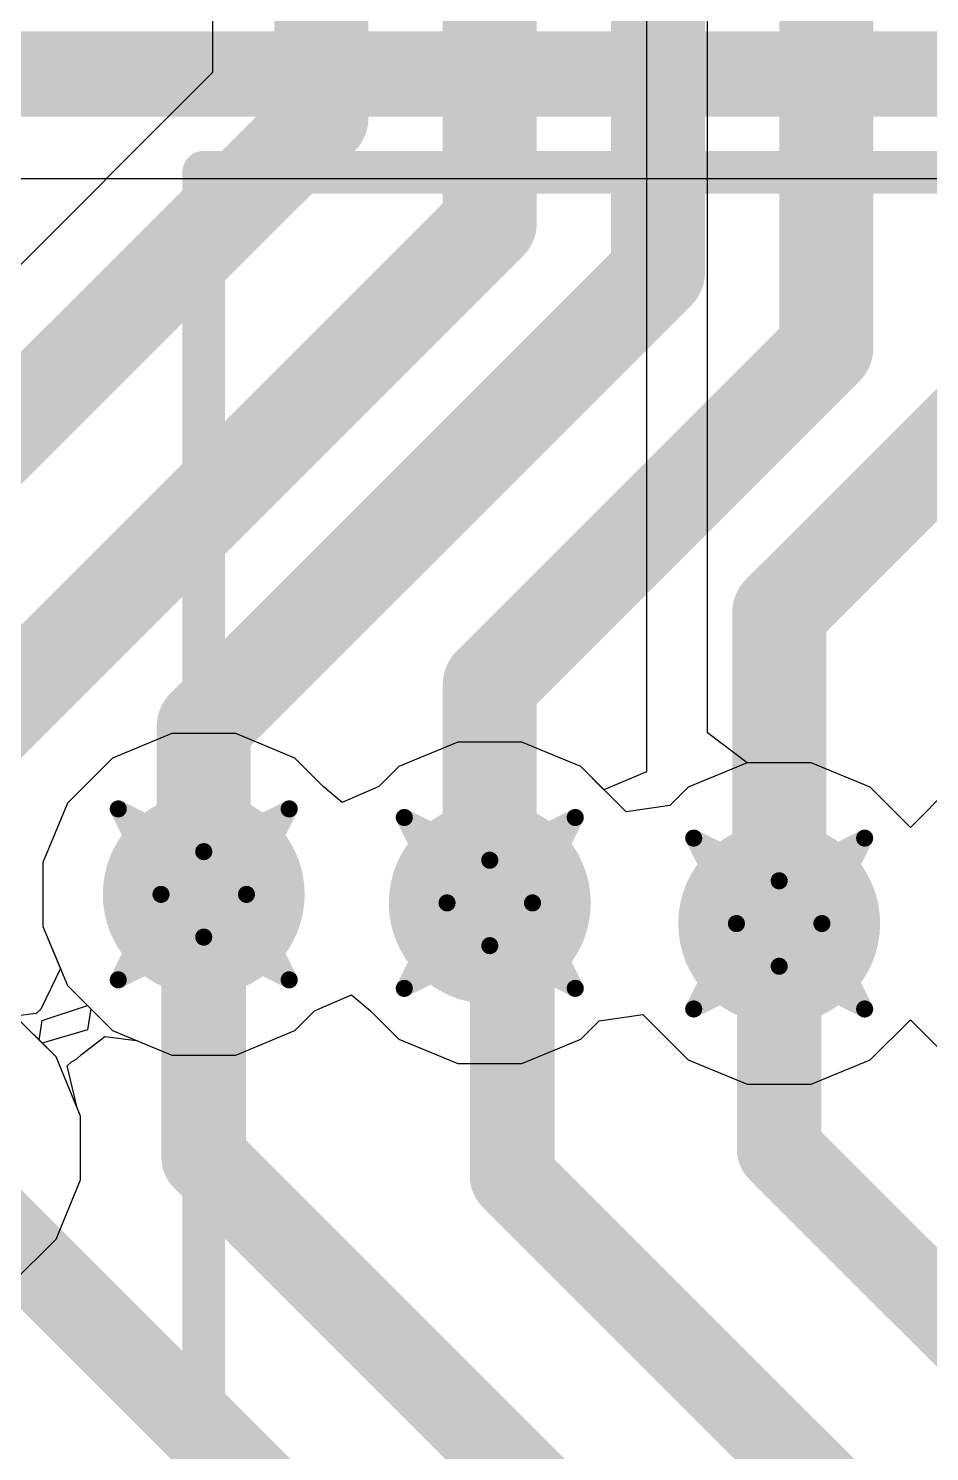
# Model space of a CAD drawing. Header units: inches. Extents: x -3 to 289, y -11 to 89.
# Drawn here: x 68.357 to 71.034, y 27.935 to 32.165 of the extents above; entities that cross this region are included whole.
import ezdxf

# ---------------------------------------------------------------- set-up
doc = ezdxf.new("R2010")
doc.units = ezdxf.units.IN
for name, color, linetype in [('Bottom Layer', 5, 'Continuous'), ('Drill Drawing', 1, 'Continuous'), ('Layer 1', 16, 'Continuous'), ('Layer 2', 76, 'Continuous'), ('Top Layer', 1, 'Continuous'), ('Top Overlay', 2, 'Continuous'), ('Via Holes', 16, 'Continuous')]:
    doc.layers.add(name, color=color, linetype=linetype)

# ---------------------------------------------------------------- blocks, each defined once
blk = doc.blocks.new('48_TSOP_I_9')
at = {"layer": 'Top Overlay'}
for points in [[(-8.35, -6.1, 0.127, 0.127, 0), (-8.35, 6.1, 0.127, 0.127, 0)], [(8.35, -6.1, 0.127, 0.127, 0), (-8.35, -6.1, 0.127, 0.127, 0)]]:
    blk.add_lwpolyline(points, format="xyseb", dxfattribs=at)
blk.add_lwpolyline([(-8.3818, -6.1, 0.0635, 0.0635, 1), (-8.3183, -6.1, 0.0635, 0.0635, 1)], format="xyseb", close=True, dxfattribs=at)
blk.add_lwpolyline([(-8.3818, -6.1, 0.0635, 0.0635, 1), (-8.3183, -6.1, 0.0635, 0.0635, 1)], format="xyseb", close=True, dxfattribs=at)

msp = doc.modelspace()

# ---------------------------------------------------------------- hatches: boundary and pattern name
at = {"layer": 'Bottom Layer'}
h = msp.add_hatch(color=5, dxfattribs=at)
edge = h.paths.add_edge_path()
edge.add_arc((68.8775, 29.5912), 0.3, 0, 360)
h = msp.add_hatch(color=5, dxfattribs=at)
edge = h.paths.add_edge_path()
edge.add_arc((69.7275, 29.5658), 0.3, 0, 360)
h = msp.add_hatch(color=5, dxfattribs=at)
edge = h.paths.add_edge_path()
edge.add_arc((70.5875, 29.5045), 0.3, 0, 360)
at = {"layer": 'Layer 1'}
h = msp.add_hatch(color=16, dxfattribs=at)
edge = h.paths.add_edge_path()
edge.add_arc((68.8775, 29.5912), 0.3, 0, 360)
h = msp.add_hatch(color=16, dxfattribs=at)
edge = h.paths.add_edge_path()
edge.add_arc((69.7275, 29.5658), 0.3, 0, 360)
h = msp.add_hatch(color=16, dxfattribs=at)
edge = h.paths.add_edge_path()
edge.add_arc((70.5875, 29.5045), 0.3, 0, 360)
at = {"layer": 'Layer 2'}
h = msp.add_hatch(color=76, dxfattribs=at)
edge = h.paths.add_edge_path()
edge.add_arc((68.8775, 29.5912), 0.3, 0, 360)
h = msp.add_hatch(color=76, dxfattribs=at)
edge = h.paths.add_edge_path()
edge.add_arc((69.7275, 29.5658), 0.3, 0, 360)
h = msp.add_hatch(color=76, dxfattribs=at)
edge = h.paths.add_edge_path()
edge.add_arc((70.5875, 29.5045), 0.3, 0, 360)
at = {"layer": 'Top Layer'}
h = msp.add_hatch(color=1, dxfattribs=at)
edge = h.paths.add_edge_path()
edge.add_arc((68.8775, 29.5912), 0.3, 0, 360)
h = msp.add_hatch(color=1, dxfattribs=at)
edge = h.paths.add_edge_path()
edge.add_arc((69.7275, 29.5658), 0.3, 0, 360)
h = msp.add_hatch(color=1, dxfattribs=at)
edge = h.paths.add_edge_path()
edge.add_arc((70.5875, 29.5045), 0.3, 0, 360)
at = {"layer": 'Via Holes'}
h = msp.add_hatch(color=7, dxfattribs=at)
edge = h.paths.add_edge_path()
edge.add_arc((68.8775, 29.5912), 0.15, 0, 360)
h = msp.add_hatch(color=7, dxfattribs=at)
edge = h.paths.add_edge_path()
edge.add_arc((69.7275, 29.5658), 0.15, 0, 360)
h = msp.add_hatch(color=7, dxfattribs=at)
edge = h.paths.add_edge_path()
edge.add_arc((70.5875, 29.5045), 0.15, 0, 360)

# ---------------------------------------------------------------- linework, layer by layer
at = {"layer": 'Bottom Layer'}
for p, q in [((67.0581, 31.7191), (83.6361, 31.7191)), ((68.7824, 30.069), (68.6068, 29.9963)), ((68.9725, 30.069), (68.7824, 30.069)), ((69.1481, 29.9963), (68.9725, 30.069)), ((69.6325, 30.0436), (69.4569, 29.9709)), ((69.8226, 30.0436), (69.6325, 30.0436)), ((69.9982, 29.9709), (69.8226, 30.0436)), ((68.6068, 29.9963), (68.4724, 29.8619)), ((69.2323, 29.9122), (69.1481, 29.9963)), ((69.4569, 29.9709), (69.3982, 29.9122)), ((70.1326, 29.8365), (69.9982, 29.9709)), ((70.4925, 29.9823), (70.3169, 29.9095)), ((70.6826, 29.9823), (70.4925, 29.9823)), ((70.8582, 29.9095), (70.6826, 29.9823)), ((69.2889, 29.8646), (69.2323, 29.9122)), ((69.3982, 29.9122), (69.2889, 29.8646)), ((70.3169, 29.9095), (70.2624, 29.855)), ((70.9775, 29.7902), (70.8582, 29.9095)), ((71.0968, 29.9095), (70.9775, 29.7902)), ((68.4724, 29.8619), (68.3997, 29.6863)), ((70.2624, 29.855), (70.1326, 29.8365)), ((68.3997, 29.6863), (68.3997, 29.4962)), ((68.3997, 29.4962), (68.4724, 29.3206)), ((68.4724, 29.3206), (68.6068, 29.1862)), ((69.2068, 29.2449), (69.3161, 29.2924)), ((69.3161, 29.2924), (69.3728, 29.2449)), ((68.4385, 29.1079), (68.3041, 29.2423)), ((69.1481, 29.1862), (69.2068, 29.2449)), ((69.3728, 29.2449), (69.4569, 29.1607)), ((70.0527, 29.2153), (70.1825, 29.2338)), ((70.1825, 29.2338), (70.3169, 29.0994)), ((69.9982, 29.1607), (70.0527, 29.2153)), ((70.8582, 29.0994), (70.9775, 29.2187)), ((70.9775, 29.2187), (71.0968, 29.0994)), ((68.6068, 29.1862), (68.7824, 29.1134)), ((68.9725, 29.1134), (69.1481, 29.1862)), ((69.4569, 29.1607), (69.6325, 29.088)), ((69.8226, 29.088), (69.9982, 29.1607)), ((68.5112, 28.9323), (68.4385, 29.1079)), ((68.7824, 29.1134), (68.9725, 29.1134)), ((69.6325, 29.088), (69.8226, 29.088)), ((70.3169, 29.0994), (70.4925, 29.0267)), ((70.6826, 29.0267), (70.8582, 29.0994)), ((70.4925, 29.0267), (70.6826, 29.0267)), ((68.5112, 28.7422), (68.5112, 28.9323)), ((68.4385, 28.5666), (68.5112, 28.7422)), ((68.3041, 28.4322), (68.4385, 28.5666))]:
    msp.add_line(p, q, dxfattribs=at)
msp.add_lwpolyline([(65.4948, 32.0299, 0.254, 0.254, 0), (85.2854, 32.0299, 0.254, 0.254, 0)], format="xyseb", dxfattribs=at)
at = {"layer": 'Drill Drawing'}
for points in [[(68.6235, 29.8452, 0.0508, 0.0508, 0), (68.8775, 29.7182, 0.0508, 0.0508, 0)], [(68.6235, 29.8452, 0.0508, 0.0508, 0), (68.7505, 29.5912, 0.0508, 0.0508, 0)], [(68.8775, 29.7182, 0.0508, 0.0508, 0), (69.1315, 29.8452, 0.0508, 0.0508, 0)], [(69.0045, 29.5912, 0.0508, 0.0508, 0), (69.1315, 29.8452, 0.0508, 0.0508, 0)], [(69.4735, 29.8198, 0.0508, 0.0508, 0), (69.7275, 29.6928, 0.0508, 0.0508, 0)], [(69.4735, 29.8198, 0.0508, 0.0508, 0), (69.6005, 29.5658, 0.0508, 0.0508, 0)], [(69.7275, 29.6928, 0.0508, 0.0508, 0), (69.9815, 29.8198, 0.0508, 0.0508, 0)], [(69.8545, 29.5658, 0.0508, 0.0508, 0), (69.9815, 29.8198, 0.0508, 0.0508, 0)], [(70.3335, 29.7585, 0.0508, 0.0508, 0), (70.5875, 29.6315, 0.0508, 0.0508, 0)], [(70.3335, 29.7585, 0.0508, 0.0508, 0), (70.4605, 29.5045, 0.0508, 0.0508, 0)], [(70.5875, 29.6315, 0.0508, 0.0508, 0), (70.8415, 29.7585, 0.0508, 0.0508, 0)], [(70.7145, 29.5045, 0.0508, 0.0508, 0), (70.8415, 29.7585, 0.0508, 0.0508, 0)], [(68.6235, 29.3372, 0.0508, 0.0508, 0), (68.7505, 29.5912, 0.0508, 0.0508, 0)], [(69.0045, 29.5912, 0.0508, 0.0508, 0), (69.1315, 29.3372, 0.0508, 0.0508, 0)], [(69.4735, 29.3118, 0.0508, 0.0508, 0), (69.6005, 29.5658, 0.0508, 0.0508, 0)], [(69.8545, 29.5658, 0.0508, 0.0508, 0), (69.9815, 29.3118, 0.0508, 0.0508, 0)], [(70.3335, 29.2505, 0.0508, 0.0508, 0), (70.4605, 29.5045, 0.0508, 0.0508, 0)], [(70.7145, 29.5045, 0.0508, 0.0508, 0), (70.8415, 29.2505, 0.0508, 0.0508, 0)], [(68.6235, 29.3372, 0.0508, 0.0508, 0), (68.8775, 29.4642, 0.0508, 0.0508, 0)], [(68.8775, 29.4642, 0.0508, 0.0508, 0), (69.1315, 29.3372, 0.0508, 0.0508, 0)], [(69.4735, 29.3118, 0.0508, 0.0508, 0), (69.7275, 29.4388, 0.0508, 0.0508, 0)], [(69.7275, 29.4388, 0.0508, 0.0508, 0), (69.9815, 29.3118, 0.0508, 0.0508, 0)], [(70.3335, 29.2505, 0.0508, 0.0508, 0), (70.5875, 29.3775, 0.0508, 0.0508, 0)], [(70.5875, 29.3775, 0.0508, 0.0508, 0), (70.8415, 29.2505, 0.0508, 0.0508, 0)]]:
    msp.add_lwpolyline(points, format="xyseb", dxfattribs=at)
for points in [[(68.6108, 29.8452, 0.0254, 0.0254, 1), (68.6362, 29.8452, 0.0254, 0.0254, 1)], [(68.6108, 29.8452, 0.0254, 0.0254, 1), (68.6362, 29.8452, 0.0254, 0.0254, 1)], [(69.1188, 29.8452, 0.0254, 0.0254, 1), (69.1442, 29.8452, 0.0254, 0.0254, 1)], [(69.1188, 29.8452, 0.0254, 0.0254, 1), (69.1442, 29.8452, 0.0254, 0.0254, 1)], [(69.4608, 29.8198, 0.0254, 0.0254, 1), (69.4862, 29.8198, 0.0254, 0.0254, 1)], [(69.4608, 29.8198, 0.0254, 0.0254, 1), (69.4862, 29.8198, 0.0254, 0.0254, 1)], [(69.9688, 29.8198, 0.0254, 0.0254, 1), (69.9942, 29.8198, 0.0254, 0.0254, 1)], [(69.9688, 29.8198, 0.0254, 0.0254, 1), (69.9942, 29.8198, 0.0254, 0.0254, 1)], [(70.3208, 29.7585, 0.0254, 0.0254, 1), (70.3462, 29.7585, 0.0254, 0.0254, 1)], [(70.3208, 29.7585, 0.0254, 0.0254, 1), (70.3462, 29.7585, 0.0254, 0.0254, 1)], [(70.8288, 29.7585, 0.0254, 0.0254, 1), (70.8542, 29.7585, 0.0254, 0.0254, 1)], [(70.8288, 29.7585, 0.0254, 0.0254, 1), (70.8542, 29.7585, 0.0254, 0.0254, 1)], [(68.8648, 29.7182, 0.0254, 0.0254, 1), (68.8902, 29.7182, 0.0254, 0.0254, 1)], [(68.8648, 29.7182, 0.0254, 0.0254, 1), (68.8902, 29.7182, 0.0254, 0.0254, 1)], [(69.7148, 29.6928, 0.0254, 0.0254, 1), (69.7402, 29.6928, 0.0254, 0.0254, 1)], [(69.7148, 29.6928, 0.0254, 0.0254, 1), (69.7402, 29.6928, 0.0254, 0.0254, 1)], [(70.5748, 29.6315, 0.0254, 0.0254, 1), (70.6002, 29.6315, 0.0254, 0.0254, 1)], [(70.5748, 29.6315, 0.0254, 0.0254, 1), (70.6002, 29.6315, 0.0254, 0.0254, 1)], [(68.7378, 29.5912, 0.0254, 0.0254, 1), (68.7632, 29.5912, 0.0254, 0.0254, 1)], [(68.7378, 29.5912, 0.0254, 0.0254, 1), (68.7632, 29.5912, 0.0254, 0.0254, 1)], [(68.9918, 29.5912, 0.0254, 0.0254, 1), (69.0172, 29.5912, 0.0254, 0.0254, 1)], [(68.9918, 29.5912, 0.0254, 0.0254, 1), (69.0172, 29.5912, 0.0254, 0.0254, 1)], [(69.5878, 29.5658, 0.0254, 0.0254, 1), (69.6132, 29.5658, 0.0254, 0.0254, 1)], [(69.5878, 29.5658, 0.0254, 0.0254, 1), (69.6132, 29.5658, 0.0254, 0.0254, 1)], [(69.8418, 29.5658, 0.0254, 0.0254, 1), (69.8672, 29.5658, 0.0254, 0.0254, 1)], [(69.8418, 29.5658, 0.0254, 0.0254, 1), (69.8672, 29.5658, 0.0254, 0.0254, 1)], [(70.4478, 29.5045, 0.0254, 0.0254, 1), (70.4732, 29.5045, 0.0254, 0.0254, 1)], [(70.4478, 29.5045, 0.0254, 0.0254, 1), (70.4732, 29.5045, 0.0254, 0.0254, 1)], [(70.7018, 29.5045, 0.0254, 0.0254, 1), (70.7272, 29.5045, 0.0254, 0.0254, 1)], [(70.7018, 29.5045, 0.0254, 0.0254, 1), (70.7272, 29.5045, 0.0254, 0.0254, 1)], [(68.8648, 29.4642, 0.0254, 0.0254, 1), (68.8902, 29.4642, 0.0254, 0.0254, 1)], [(68.8648, 29.4642, 0.0254, 0.0254, 1), (68.8902, 29.4642, 0.0254, 0.0254, 1)], [(69.7148, 29.4388, 0.0254, 0.0254, 1), (69.7402, 29.4388, 0.0254, 0.0254, 1)], [(69.7148, 29.4388, 0.0254, 0.0254, 1), (69.7402, 29.4388, 0.0254, 0.0254, 1)], [(70.5748, 29.3775, 0.0254, 0.0254, 1), (70.6002, 29.3775, 0.0254, 0.0254, 1)], [(70.5748, 29.3775, 0.0254, 0.0254, 1), (70.6002, 29.3775, 0.0254, 0.0254, 1)], [(68.6108, 29.3372, 0.0254, 0.0254, 1), (68.6362, 29.3372, 0.0254, 0.0254, 1)], [(68.6108, 29.3372, 0.0254, 0.0254, 1), (68.6362, 29.3372, 0.0254, 0.0254, 1)], [(69.1188, 29.3372, 0.0254, 0.0254, 1), (69.1442, 29.3372, 0.0254, 0.0254, 1)], [(69.1188, 29.3372, 0.0254, 0.0254, 1), (69.1442, 29.3372, 0.0254, 0.0254, 1)], [(69.4608, 29.3118, 0.0254, 0.0254, 1), (69.4862, 29.3118, 0.0254, 0.0254, 1)], [(69.4608, 29.3118, 0.0254, 0.0254, 1), (69.4862, 29.3118, 0.0254, 0.0254, 1)], [(69.9688, 29.3118, 0.0254, 0.0254, 1), (69.9942, 29.3118, 0.0254, 0.0254, 1)], [(69.9688, 29.3118, 0.0254, 0.0254, 1), (69.9942, 29.3118, 0.0254, 0.0254, 1)], [(70.3208, 29.2505, 0.0254, 0.0254, 1), (70.3462, 29.2505, 0.0254, 0.0254, 1)], [(70.3208, 29.2505, 0.0254, 0.0254, 1), (70.3462, 29.2505, 0.0254, 0.0254, 1)], [(70.8288, 29.2505, 0.0254, 0.0254, 1), (70.8542, 29.2505, 0.0254, 0.0254, 1)], [(70.8288, 29.2505, 0.0254, 0.0254, 1), (70.8542, 29.2505, 0.0254, 0.0254, 1)]]:
    msp.add_lwpolyline(points, format="xyseb", close=True, dxfattribs=at)
at = {"layer": 'Layer 1'}
for p, q in [((68.7824, 30.069), (68.6068, 29.9963)), ((68.9725, 30.069), (68.7824, 30.069)), ((69.1481, 29.9963), (68.9725, 30.069)), ((69.6325, 30.0436), (69.4569, 29.9709)), ((69.8226, 30.0436), (69.6325, 30.0436)), ((69.9982, 29.9709), (69.8226, 30.0436)), ((68.6068, 29.9963), (68.4724, 29.8619)), ((69.2323, 29.9122), (69.1481, 29.9963)), ((69.4569, 29.9709), (69.3982, 29.9122)), ((70.1326, 29.8365), (69.9982, 29.9709)), ((70.4925, 29.9823), (70.3169, 29.9095)), ((70.6826, 29.9823), (70.4925, 29.9823)), ((70.8582, 29.9095), (70.6826, 29.9823)), ((69.2889, 29.8646), (69.2323, 29.9122)), ((69.3982, 29.9122), (69.2889, 29.8646)), ((70.3169, 29.9095), (70.2624, 29.855)), ((70.9775, 29.7902), (70.8582, 29.9095)), ((71.0968, 29.9095), (70.9775, 29.7902)), ((68.4724, 29.8619), (68.3997, 29.6863)), ((70.2624, 29.855), (70.1326, 29.8365)), ((68.3997, 29.6863), (68.3997, 29.4962)), ((68.3997, 29.4962), (68.4724, 29.3206)), ((68.4724, 29.3206), (68.5417, 29.2513)), ((68.397, 29.1493), (68.3041, 29.2423)), ((68.5417, 29.2513), (68.5319, 29.189)), ((68.5319, 29.189), (68.397, 29.1493))]:
    msp.add_line(p, q, dxfattribs=at)
for points in [[(68.8775, 28.8084, 0.2515, 0.2515, 0), (68.8775, 29.5912, 0.2515, 0.2515, 0)], [(69.7275, 29.5658, 0.2515, 0.2515, 0), (69.7942, 29.4991, 0.2515, 0.2515, 0)], [(69.7942, 28.7517, 0.2515, 0.2515, 0), (69.7942, 29.4991, 0.2515, 0.2515, 0)], [(70.5875, 28.8332, 0.2515, 0.2515, 0), (70.5875, 29.5045, 0.2515, 0.2515, 0)], [(68.0334, 28.8373, 0.2515, 0.2515, 0), (76.4415, 20.4292, 0.2515, 0.2515, 0)], [(68.8775, 28.8084, 0.2515, 0.2515, 0), (76.4849, 21.201, 0.2515, 0.2515, 0)], [(70.5875, 28.8332, 0.2515, 0.2515, 0), (75.9289, 23.4918, 0.2515, 0.2515, 0)], [(69.7942, 28.7517, 0.2515, 0.2515, 0), (76.567, 21.9788, 0.2515, 0.2515, 0)]]:
    msp.add_lwpolyline(points, format="xyseb", dxfattribs=at)
for points in [[(68.8146, 29.5912, 0.1257, 0.1257, 1), (68.9403, 29.5912, 0.1257, 0.1257, 1)], [(69.6647, 29.5658, 0.1257, 0.1257, 1), (69.7904, 29.5658, 0.1257, 0.1257, 1)], [(69.7314, 29.4991, 0.1257, 0.1257, 1), (69.8571, 29.4991, 0.1257, 0.1257, 1)], [(69.7314, 29.4991, 0.1257, 0.1257, 1), (69.8571, 29.4991, 0.1257, 0.1257, 1)], [(70.5247, 29.5045, 0.1257, 0.1257, 1), (70.6504, 29.5045, 0.1257, 0.1257, 1)], [(68.8146, 28.8084, 0.1257, 0.1257, 1), (68.9403, 28.8084, 0.1257, 0.1257, 1)], [(68.8146, 28.8084, 0.1257, 0.1257, 1), (68.9403, 28.8084, 0.1257, 0.1257, 1)], [(70.5247, 28.8332, 0.1257, 0.1257, 1), (70.6504, 28.8332, 0.1257, 0.1257, 1)], [(70.5247, 28.8332, 0.1257, 0.1257, 1), (70.6504, 28.8332, 0.1257, 0.1257, 1)], [(69.7314, 28.7517, 0.1257, 0.1257, 1), (69.8571, 28.7517, 0.1257, 0.1257, 1)], [(69.7314, 28.7517, 0.1257, 0.1257, 1), (69.8571, 28.7517, 0.1257, 0.1257, 1)]]:
    msp.add_lwpolyline(points, format="xyseb", close=True, dxfattribs=at)
at = {"layer": 'Layer 2'}
for p, q in [((70.1936, 35.7964), (70.1936, 29.9551)), ((70.3749, 30.071), (70.3749, 35.6151)), ((68.7824, 30.069), (68.6068, 29.9963)), ((68.9725, 30.069), (68.7824, 30.069)), ((69.1481, 29.9963), (68.9725, 30.069)), ((69.6325, 30.0436), (69.4569, 29.9709)), ((69.8226, 30.0436), (69.6325, 30.0436)), ((69.9982, 29.9709), (69.8226, 30.0436)), ((70.4925, 29.9823), (70.3749, 30.071)), ((68.6068, 29.9963), (68.4724, 29.8619)), ((69.2323, 29.9122), (69.1481, 29.9963)), ((69.4569, 29.9709), (69.3982, 29.9122)), ((70.0666, 29.9024), (69.9982, 29.9709)), ((70.1936, 29.9551), (70.0666, 29.9024)), ((70.6826, 29.9823), (70.4925, 29.9823)), ((70.8582, 29.9095), (70.6826, 29.9823)), ((69.2889, 29.8646), (69.2323, 29.9122)), ((69.3982, 29.9122), (69.2889, 29.8646)), ((70.9775, 29.7902), (70.8582, 29.9095)), ((71.0968, 29.9095), (70.9775, 29.7902)), ((68.4724, 29.8619), (68.3997, 29.6863)), ((68.3997, 29.6863), (68.3997, 29.4962)), ((68.3997, 29.4962), (68.4514, 29.3713)), ((68.4514, 29.3713), (68.3937, 29.25)), ((69.2068, 29.2449), (69.3161, 29.2924)), ((69.3161, 29.2924), (69.3728, 29.2449)), ((68.3798, 29.2376), (68.3173, 29.229)), ((68.3937, 29.25), (68.3798, 29.2376)), ((69.1481, 29.1862), (69.2068, 29.2449)), ((69.3728, 29.2449), (69.4569, 29.1607)), ((70.0527, 29.2153), (70.1825, 29.2338)), ((70.1825, 29.2338), (70.3169, 29.0994)), ((69.9982, 29.1607), (70.0527, 29.2153)), ((70.8582, 29.0994), (70.9775, 29.2187)), ((70.9775, 29.2187), (71.0968, 29.0994)), ((68.5146, 29.115), (68.5837, 29.1683)), ((68.5837, 29.1683), (68.6778, 29.1568)), ((68.6778, 29.1568), (68.7824, 29.1134)), ((68.9725, 29.1134), (69.1481, 29.1862)), ((69.4569, 29.1607), (69.6325, 29.088)), ((69.8226, 29.088), (69.9982, 29.1607)), ((68.5007, 29.1026), (68.5146, 29.115)), ((68.7824, 29.1134), (68.9725, 29.1134)), ((68.4713, 29.0811), (68.485, 29.0932)), ((68.501, 28.957), (68.4713, 29.0811)), ((68.485, 29.0932), (68.5007, 29.1026)), ((69.6325, 29.088), (69.8226, 29.088)), ((70.3169, 29.0994), (70.4925, 29.0267)), ((70.6826, 29.0267), (70.8582, 29.0994)), ((70.4925, 29.0267), (70.6826, 29.0267)), ((68.5112, 28.9323), (68.501, 28.957)), ((68.5112, 28.7422), (68.5112, 28.9323)), ((68.4385, 28.5666), (68.5112, 28.7422)), ((68.3041, 28.4322), (68.4385, 28.5666))]:
    msp.add_line(p, q, dxfattribs=at)
at = {"layer": 'Top Layer'}
for p, q in [((68.9037, 33.1376), (68.9037, 32.0339)), ((68.9037, 32.0339), (67.416, 30.5463)), ((69.2068, 29.2449), (69.3161, 29.2924)), ((69.3161, 29.2924), (69.3728, 29.2449)), ((68.397, 29.2164), (68.5318, 29.2611)), ((68.5318, 29.2611), (68.6068, 29.1862)), ((69.1481, 29.1862), (69.2068, 29.2449)), ((69.3728, 29.2449), (69.4569, 29.1607)), ((70.0527, 29.2153), (70.1825, 29.2338)), ((70.1825, 29.2338), (70.3169, 29.0994)), ((68.3885, 29.1579), (68.397, 29.2164)), ((69.9982, 29.1607), (70.0527, 29.2153)), ((70.8582, 29.0994), (70.9775, 29.2187)), ((70.9775, 29.2187), (71.0968, 29.0994)), ((68.4385, 29.1079), (68.3885, 29.1579)), ((68.6068, 29.1862), (68.7824, 29.1134)), ((68.9725, 29.1134), (69.1481, 29.1862)), ((69.4569, 29.1607), (69.6325, 29.088)), ((69.8226, 29.088), (69.9982, 29.1607)), ((68.5112, 28.9323), (68.4385, 29.1079)), ((68.7824, 29.1134), (68.9725, 29.1134)), ((69.6325, 29.088), (69.8226, 29.088)), ((70.3169, 29.0994), (70.4925, 29.0267)), ((70.6826, 29.0267), (70.8582, 29.0994)), ((70.4925, 29.0267), (70.6826, 29.0267)), ((68.5112, 28.7422), (68.5112, 28.9323)), ((68.4385, 28.5666), (68.5112, 28.7422)), ((68.3041, 28.4322), (68.4385, 28.5666))]:
    msp.add_line(p, q, dxfattribs=at)
for points in [[(69.2274, 31.8998, 0.2794, 0.2794, 0), (69.2274, 33.1376, 0.2794, 0.2794, 0)], [(69.7275, 31.5871, 0.2794, 0.2794, 0), (69.7275, 33.1376, 0.2794, 0.2794, 0)], [(70.2274, 31.4404, 0.2794, 0.2794, 0), (70.2274, 33.1376, 0.2794, 0.2794, 0)], [(70.7275, 31.2153, 0.2794, 0.2794, 0), (70.7275, 33.1376, 0.2794, 0.2794, 0)], [(67.3126, 29.985, 0.2794, 0.2794, 0), (69.2274, 31.8998, 0.2794, 0.2794, 0)], [(68.0294, 29.889, 0.2794, 0.2794, 0), (69.7275, 31.5871, 0.2794, 0.2794, 0)], [(68.8775, 30.0905, 0.2794, 0.2794, 0), (70.2274, 31.4404, 0.2794, 0.2794, 0)], [(69.7275, 30.2153, 0.2794, 0.2794, 0), (70.7275, 31.2153, 0.2794, 0.2794, 0)], [(70.5875, 30.4287, 0.2794, 0.2794, 0), (71.2274, 31.0686, 0.2794, 0.2794, 0)], [(70.5875, 29.5045, 0.2794, 0.2794, 0), (70.5875, 30.4287, 0.2794, 0.2794, 0)], [(69.7275, 29.5658, 0.2794, 0.2794, 0), (69.7275, 30.2153, 0.2794, 0.2794, 0)], [(68.8775, 29.5912, 0.2794, 0.2794, 0), (68.8775, 30.0905, 0.2794, 0.2794, 0)]]:
    msp.add_lwpolyline(points, format="xyseb", dxfattribs=at)
for points in [[(69.1576, 31.8998, 0.1397, 0.1397, 1), (69.2973, 31.8998, 0.1397, 0.1397, 1)], [(69.1576, 31.8998, 0.1397, 0.1397, 1), (69.2973, 31.8998, 0.1397, 0.1397, 1)], [(69.6577, 31.5871, 0.1397, 0.1397, 1), (69.7974, 31.5871, 0.1397, 0.1397, 1)], [(69.6577, 31.5871, 0.1397, 0.1397, 1), (69.7974, 31.5871, 0.1397, 0.1397, 1)], [(70.1576, 31.4404, 0.1397, 0.1397, 1), (70.2973, 31.4404, 0.1397, 0.1397, 1)], [(70.1576, 31.4404, 0.1397, 0.1397, 1), (70.2973, 31.4404, 0.1397, 0.1397, 1)], [(70.6577, 31.2153, 0.1397, 0.1397, 1), (70.7974, 31.2153, 0.1397, 0.1397, 1)], [(70.6577, 31.2153, 0.1397, 0.1397, 1), (70.7974, 31.2153, 0.1397, 0.1397, 1)], [(70.5177, 30.4287, 0.1397, 0.1397, 1), (70.6574, 30.4287, 0.1397, 0.1397, 1)], [(70.5177, 30.4287, 0.1397, 0.1397, 1), (70.6574, 30.4287, 0.1397, 0.1397, 1)], [(69.6577, 30.2153, 0.1397, 0.1397, 1), (69.7974, 30.2153, 0.1397, 0.1397, 1)], [(69.6577, 30.2153, 0.1397, 0.1397, 1), (69.7974, 30.2153, 0.1397, 0.1397, 1)], [(68.8076, 30.0905, 0.1397, 0.1397, 1), (68.9473, 30.0905, 0.1397, 0.1397, 1)], [(68.8076, 30.0905, 0.1397, 0.1397, 1), (68.9473, 30.0905, 0.1397, 0.1397, 1)], [(68.8076, 29.5912, 0.1397, 0.1397, 1), (68.9473, 29.5912, 0.1397, 0.1397, 1)], [(69.6577, 29.5658, 0.1397, 0.1397, 1), (69.7974, 29.5658, 0.1397, 0.1397, 1)], [(70.5177, 29.5045, 0.1397, 0.1397, 1), (70.6574, 29.5045, 0.1397, 0.1397, 1)]]:
    msp.add_lwpolyline(points, format="xyseb", close=True, dxfattribs=at)

# ---------------------------------------------------------------- block references
at = {"rotation": 270}
msp.add_blockref('48_TSOP_I_9', (74.9775, 23.3877), dxfattribs=at)

doc.saveas('drawing.dxf')
